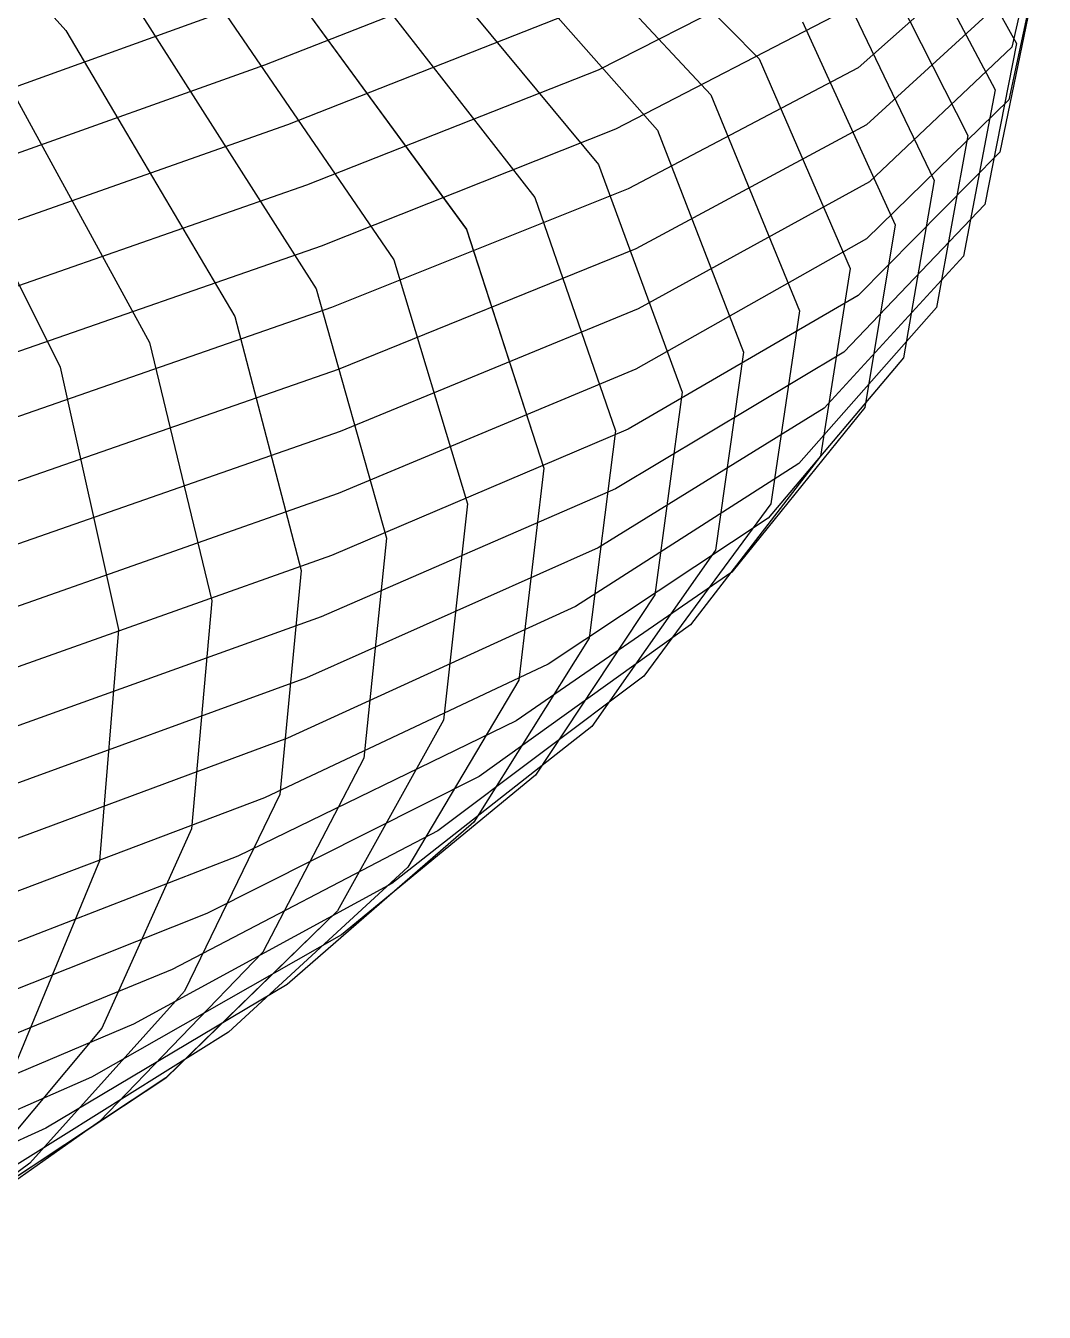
# Model space of a CAD drawing. Header units: metres. Extents: x -281 to 281, y -200 to 200.
# Drawn here: x 153.7 to 281.2, y -95.3 to 65.9 of the extents above; entities that cross this region are included whole.
import ezdxf

# ---------------------------------------------------------------- set-up
doc = ezdxf.new("R2010")
doc.units = ezdxf.units.M

msp = doc.modelspace()

# ---------------------------------------------------------------- linework, layer by layer
for p, q in [((122.85, 105.47), (158.68, 65.3)), ((122.85, 105.47), (158.68, 65.3)), ((216.65, 91.03), (245.56, 61.75)), ((216.65, 91.03), (245.56, 61.75)), ((211.3, 87.42), (239.5, 57.22)), ((211.3, 87.42), (239.5, 57.22)), ((265.49, 85.78), (277.79, 63.65)), ((265.49, 85.78), (277.79, 63.65)), ((205.38, 83.9), (232.79, 52.8)), ((205.38, 83.9), (232.79, 52.8)), ((262.93, 80.84), (275.1, 57.86)), ((262.93, 80.84), (275.1, 57.86)), ((281.25, 81.25), (277.2, 63.2)), ((281.25, 81.25), (277.2, 63.2)), ((198.89, 80.49), (225.43, 48.51)), ((198.89, 80.48), (225.43, 48.51)), ((191.86, 77.18), (217.46, 44.37)), ((191.86, 77.18), (217.46, 44.37)), ((275.68, 76.37), (257.93, 60.62)), ((275.68, 76.37), (257.93, 60.62)), ((259.64, 75.95), (271.67, 52.13)), ((259.64, 75.95), (271.67, 52.13)), ((219.12, 74.9), (183.6, 60.94)), ((219.12, 74.9), (183.6, 60.94)), ((253.68, 74.73), (225.37, 60.34)), ((253.68, 74.73), (225.37, 60.34)), ((280.86, 75.36), (276.82, 56.61)), ((280.86, 75.36), (276.82, 56.6)), ((184.3, 74.01), (208.9, 40.39)), ((184.3, 74.01), (208.9, 40.38)), ((176.24, 70.96), (199.76, 36.56)), ((176.24, 70.96), (199.76, 36.56)), ((255.64, 71.13), (267.48, 46.49)), ((255.64, 71.13), (267.48, 46.48)), ((276.82, 69.79), (258.99, 53.49)), ((276.82, 69.79), (258.99, 53.49)), ((279.71, 69.49), (275.68, 50.03)), ((279.71, 69.49), (275.68, 50.03)), ((180.23, 68.27), (140.04, 53.76)), ((180.23, 68.27), (140.04, 53.75)), ((167.69, 68.06), (190.07, 32.92)), ((167.69, 68.06), (190.07, 32.92)), ((222.55, 67.67), (186.47, 53.48)), ((222.55, 67.67), (186.47, 53.48)), ((256.16, 67.7), (227.56, 52.93)), ((256.16, 67.7), (227.56, 52.93)), ((250.95, 66.4), (262.57, 40.93)), ((250.95, 66.4), (262.57, 40.93)), ((158.68, 65.3), (179.86, 29.46)), ((158.68, 65.3), (179.86, 29.46)), ((277.2, 63.2), (259.35, 46.35)), ((277.2, 63.2), (259.35, 46.35)), ((277.79, 63.65), (273.79, 43.49)), ((277.79, 63.65), (273.79, 43.49)), ((149.24, 62.7), (169.16, 26.19)), ((149.24, 62.7), (169.16, 26.19)), ((245.56, 61.75), (256.93, 35.49)), ((245.56, 61.75), (256.93, 35.49)), ((139.39, 60.26), (158, 23.13)), ((139.39, 60.26), (158, 23.13)), ((183.6, 60.94), (142.66, 46.35)), ((183.6, 60.94), (142.66, 46.35)), ((225.37, 60.34), (188.83, 45.92)), ((225.37, 60.34), (188.83, 45.92)), ((257.93, 60.62), (229.14, 45.45)), ((257.93, 60.62), (229.14, 45.45)), ((239.5, 57.22), (250.6, 30.18)), ((239.5, 57.22), (250.59, 30.18)), ((276.82, 56.61), (258.99, 39.21)), ((276.82, 56.6), (258.99, 39.2)), ((275.1, 57.86), (271.14, 37)), ((275.1, 57.86), (271.14, 37)), ((186.47, 53.48), (144.89, 38.82)), ((186.47, 53.48), (144.89, 38.82)), ((258.99, 53.49), (230.08, 37.94)), ((258.99, 53.49), (230.08, 37.93)), ((227.56, 52.93), (190.67, 38.28)), ((227.56, 52.93), (190.67, 38.28)), ((232.79, 52.8), (243.57, 25)), ((232.79, 52.8), (243.57, 25)), ((271.67, 52.13), (267.75, 30.59)), ((271.67, 52.13), (267.75, 30.59)), ((275.68, 50.03), (257.93, 32.08)), ((275.68, 50.03), (257.93, 32.08)), ((225.43, 48.51), (235.88, 19.98)), ((225.43, 48.51), (235.88, 19.98)), ((188.83, 45.92), (146.72, 31.19)), ((188.83, 45.92), (146.72, 31.19)), ((229.14, 45.45), (191.99, 30.57)), ((229.14, 45.45), (191.99, 30.57)), ((259.35, 46.35), (230.4, 30.4)), ((259.35, 46.35), (230.4, 30.4)), ((267.48, 46.49), (263.63, 24.26)), ((267.48, 46.48), (263.63, 24.26)), ((217.46, 44.37), (227.54, 15.12)), ((217.46, 44.37), (227.53, 15.12)), ((273.79, 43.49), (256.16, 25)), ((273.79, 43.49), (256.16, 25)), ((208.9, 40.39), (218.57, 10.45)), ((208.9, 40.38), (218.57, 10.45)), ((262.57, 40.93), (258.79, 18.05)), ((262.57, 40.93), (258.79, 18.04)), ((258.99, 39.21), (230.08, 22.86)), ((258.99, 39.2), (230.08, 22.86)), ((190.67, 38.28), (148.15, 23.47)), ((190.67, 38.28), (148.15, 23.46)), ((230.08, 37.94), (192.79, 22.82)), ((230.08, 37.93), (192.79, 22.82)), ((199.76, 36.56), (209.01, 5.97)), ((199.76, 36.56), (209.01, 5.97)), ((256.93, 35.49), (253.23, 11.95)), ((256.93, 35.49), (253.23, 11.95)), ((271.14, 37), (253.68, 17.97)), ((271.14, 37), (253.68, 17.97)), ((190.07, 32.92), (198.87, 1.7)), ((190.07, 32.92), (198.87, 1.7)), ((257.93, 32.08), (229.14, 15.35)), ((257.93, 32.08), (229.14, 15.35)), ((191.99, 30.57), (149.18, 15.68)), ((191.99, 30.57), (149.18, 15.68)), ((179.86, 29.46), (188.19, -2.35)), ((179.86, 29.46), (188.19, -2.35)), ((230.4, 30.4), (193.05, 15.05)), ((230.4, 30.4), (193.05, 15.05)), ((250.6, 30.18), (246.99, 6)), ((250.59, 30.18), (246.99, 6)), ((267.75, 30.59), (250.51, 11.02)), ((267.75, 30.59), (250.51, 11.02)), ((169.16, 26.19), (177, -6.18)), ((169.16, 26.19), (177, -6.18)), ((256.16, 25), (227.56, 7.87)), ((256.16, 25), (227.56, 7.87)), ((243.57, 25), (240.06, 0.2)), ((243.57, 25), (240.06, 0.2)), ((263.63, 24.26), (246.66, 4.17)), ((263.63, 24.26), (246.66, 4.17)), ((192.79, 22.82), (149.79, 7.85)), ((192.79, 22.82), (149.79, 7.85)), ((158, 23.13), (165.31, -9.76)), ((158, 23.13), (165.31, -9.76)), ((230.08, 22.86), (192.79, 7.28)), ((230.08, 22.86), (192.79, 7.28)), ((235.88, 19.98), (232.48, -5.42)), ((235.88, 19.98), (232.48, -5.43)), ((253.68, 17.97), (225.36, 0.46)), ((253.68, 17.97), (225.37, 0.46)), ((258.79, 18.05), (242.12, -2.57)), ((258.79, 18.04), (242.12, -2.57)), ((193.05, 15.05), (150, 0)), ((193.05, 15.05), (150, 0)), ((229.14, 15.35), (191.99, -0.47)), ((229.14, 15.35), (191.99, -0.47)), ((227.54, 15.12), (224.26, -10.86)), ((227.53, 15.12), (224.26, -10.86)), ((253.23, 11.95), (236.93, -9.17)), ((253.23, 11.95), (236.93, -9.17)), ((218.57, 10.45), (215.42, -16.1)), ((218.57, 10.45), (215.43, -16.09)), ((250.51, 11.02), (222.55, -6.87)), ((250.51, 11.02), (222.55, -6.87)), ((192.79, 7.28), (149.79, -7.85)), ((192.79, 7.28), (149.79, -7.85)), ((227.56, 7.87), (190.67, -8.18)), ((227.56, 7.87), (190.67, -8.18)), ((209.01, 5.97), (206, -21.11)), ((209.01, 5.97), (206, -21.11)), ((246.99, 6), (231.08, -15.62)), ((246.99, 6), (231.08, -15.62)), ((246.66, 4.17), (219.12, -14.1)), ((246.66, 4.17), (219.12, -14.1)), ((198.87, 1.7), (196.01, -25.9)), ((198.87, 1.7), (196.01, -25.9)), ((225.37, 0.46), (188.83, -15.82)), ((225.36, 0.46), (188.83, -15.83)), ((240.06, 0.2), (224.6, -21.9)), ((240.06, 0.2), (224.6, -21.9)), ((191.99, -0.47), (149.18, -15.68)), ((191.99, -0.47), (149.18, -15.68)), ((188.19, -2.35), (185.48, -30.44)), ((188.19, -2.35), (185.48, -30.44)), ((242.12, -2.57), (215.1, -21.2)), ((242.12, -2.57), (215.1, -21.21)), ((177, -6.18), (174.45, -34.72)), ((177, -6.18), (174.45, -34.72)), ((232.48, -5.42), (217.51, -27.99)), ((232.48, -5.43), (217.51, -27.99)), ((222.55, -6.87), (186.47, -23.38)), ((222.55, -6.87), (186.47, -23.39)), ((190.67, -8.18), (148.15, -23.47)), ((190.67, -8.18), (148.15, -23.47)), ((236.93, -9.17), (210.48, -28.17)), ((236.93, -9.17), (210.48, -28.17)), ((165.31, -9.76), (162.93, -38.74)), ((165.31, -9.76), (162.93, -38.74)), ((224.26, -10.86), (209.82, -33.88)), ((224.26, -10.86), (209.82, -33.88)), ((219.12, -14.1), (183.6, -30.84)), ((219.12, -14.1), (183.6, -30.84)), ((188.83, -15.82), (146.72, -31.19)), ((188.83, -15.83), (146.72, -31.19)), ((215.43, -16.09), (201.55, -39.55)), ((215.42, -16.1), (201.55, -39.55)), ((231.08, -15.62), (205.29, -34.97)), ((231.08, -15.62), (205.29, -34.98)), ((215.1, -21.2), (180.23, -38.17)), ((215.1, -21.21), (180.23, -38.17)), ((206, -21.11), (192.73, -44.99)), ((206, -21.11), (192.73, -44.99)), ((224.6, -21.9), (199.53, -41.6)), ((224.6, -21.9), (199.53, -41.6)), ((186.47, -23.38), (144.89, -38.82)), ((186.47, -23.39), (144.89, -38.82)), ((196.01, -25.9), (183.39, -50.17)), ((196.01, -25.9), (183.39, -50.17)), ((210.48, -28.17), (176.36, -45.35)), ((210.48, -28.17), (176.36, -45.35)), ((217.51, -27.99), (193.23, -48.03)), ((217.51, -27.99), (193.23, -48.03)), ((185.48, -30.44), (173.54, -55.09)), ((185.48, -30.44), (173.54, -55.09)), ((183.6, -30.84), (142.66, -46.35)), ((183.6, -30.84), (142.66, -46.35)), ((174.45, -34.72), (163.21, -59.73)), ((174.45, -34.72), (163.21, -59.73)), ((205.29, -34.97), (172.01, -52.37)), ((205.29, -34.98), (172.01, -52.37)), ((209.82, -33.88), (186.4, -54.24)), ((209.82, -33.88), (186.4, -54.24)), ((180.23, -38.17), (140.04, -53.76)), ((180.23, -38.17), (140.04, -53.76)), ((162.93, -38.74), (152.44, -64.08)), ((162.93, -38.74), (152.44, -64.08)), ((201.55, -39.55), (179.05, -60.22)), ((201.55, -39.55), (179.05, -60.22)), ((199.53, -41.6), (167.19, -59.2)), ((199.53, -41.6), (167.19, -59.2)), ((192.73, -44.99), (171.22, -65.95)), ((192.73, -44.99), (171.22, -65.96)), ((176.36, -45.35), (137.03, -61.01)), ((176.36, -45.35), (137.03, -61.01)), ((193.23, -48.03), (161.9, -65.83)), ((193.23, -48.03), (161.91, -65.83)), ((183.39, -50.17), (162.92, -71.42)), ((183.39, -50.17), (162.92, -71.42)), ((172.01, -52.37), (133.65, -68.1)), ((172.01, -52.37), (133.65, -68.1)), ((186.4, -54.24), (156.18, -72.24)), ((186.4, -54.24), (156.18, -72.24)), ((173.54, -55.09), (154.17, -76.61)), ((173.54, -55.09), (154.17, -76.61)), ((167.19, -59.2), (129.9, -75)), ((167.19, -59.2), (129.9, -75)), ((163.21, -59.73), (144.99, -81.51)), ((163.21, -59.73), (145, -81.51)), ((179.05, -60.22), (150.03, -78.4)), ((179.05, -60.22), (150.03, -78.4)), ((161.91, -65.83), (125.8, -81.7)), ((161.9, -65.83), (125.8, -81.7)), ((171.22, -65.95), (143.46, -84.32)), ((171.22, -65.96), (143.46, -84.32)), ((156.18, -72.24), (121.35, -88.17)), ((156.18, -72.24), (121.35, -88.17)), ((162.92, -71.42), (136.51, -89.96)), ((162.92, -71.42), (136.51, -89.96)), ((154.17, -76.61), (129.17, -95.31)), ((154.17, -76.61), (129.18, -95.31))]:
    msp.add_line(p, q)

doc.saveas('drawing.dxf')
